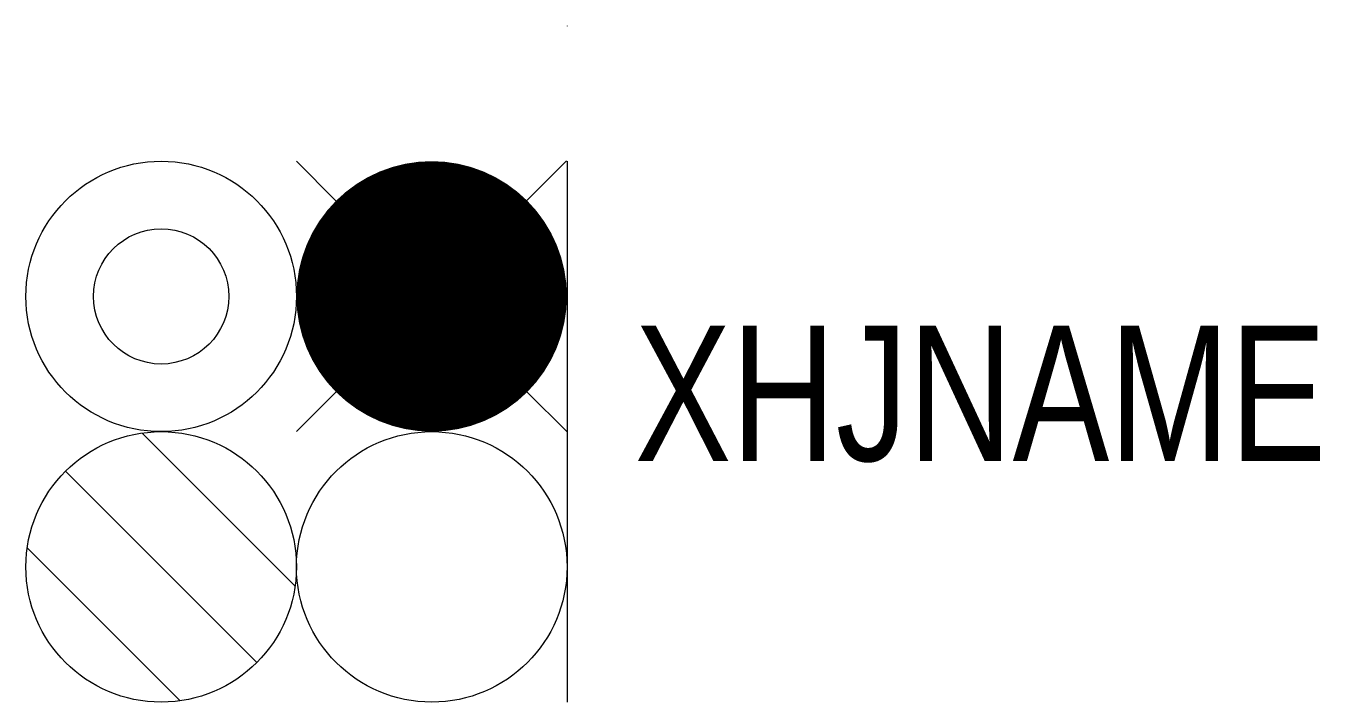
# Model space of a CAD drawing. Header units: millimetres. Extents: x -8 to 11.1, y -10 to 0.
import ezdxf

# ---------------------------------------------------------------- set-up
doc = ezdxf.new("R2010")
doc.units = ezdxf.units.MM

msp = doc.modelspace()

# ---------------------------------------------------------------- linework, layer by layer
for p, q in [((0, 0.001), (0, -0.001)), ((0, -2), (0, -10))]:
    msp.add_line(p, q)
at = {"color": 1, "linetype": 'ByBlock', "ltscale": 3}
for p, q in [((-3.416, -2.586), (-4.002, -2)), ((-0.007, -1.995), (-0.593, -2.581)), ((-3.416, -5.414), (-4.002, -6)), ((-0.002, -6), (-0.588, -5.414))]:
    msp.add_line(p, q, dxfattribs=at)
at = {"color": 2}
for p, q in [((-4.02, -8.283), (-6.283, -6.02)), ((-4.586, -9.414), (-7.414, -6.586)), ((-5.717, -9.98), (-7.98, -7.717))]:
    msp.add_line(p, q, dxfattribs=at)
at = {"color": 1, "const_width": 2}
msp.add_lwpolyline([(-1.002, -4, 1), (-3.002, -4, 1)], format="xyb", close=True, dxfattribs=at)
for radius in [2, 1]:
    msp.add_circle((-6, -4), radius)
at = {"color": 2}
msp.add_circle((-6, -8), 2, dxfattribs=at)
at = {"color": 3}
msp.add_circle((-2, -8), 2, dxfattribs=at)

# ---------------------------------------------------------------- texts
at = {"width": 0.8}
msp.add_attdef('XHJNAME', (1, -6.432), 'S4', height=2, dxfattribs=at)

doc.saveas('drawing.dxf')
